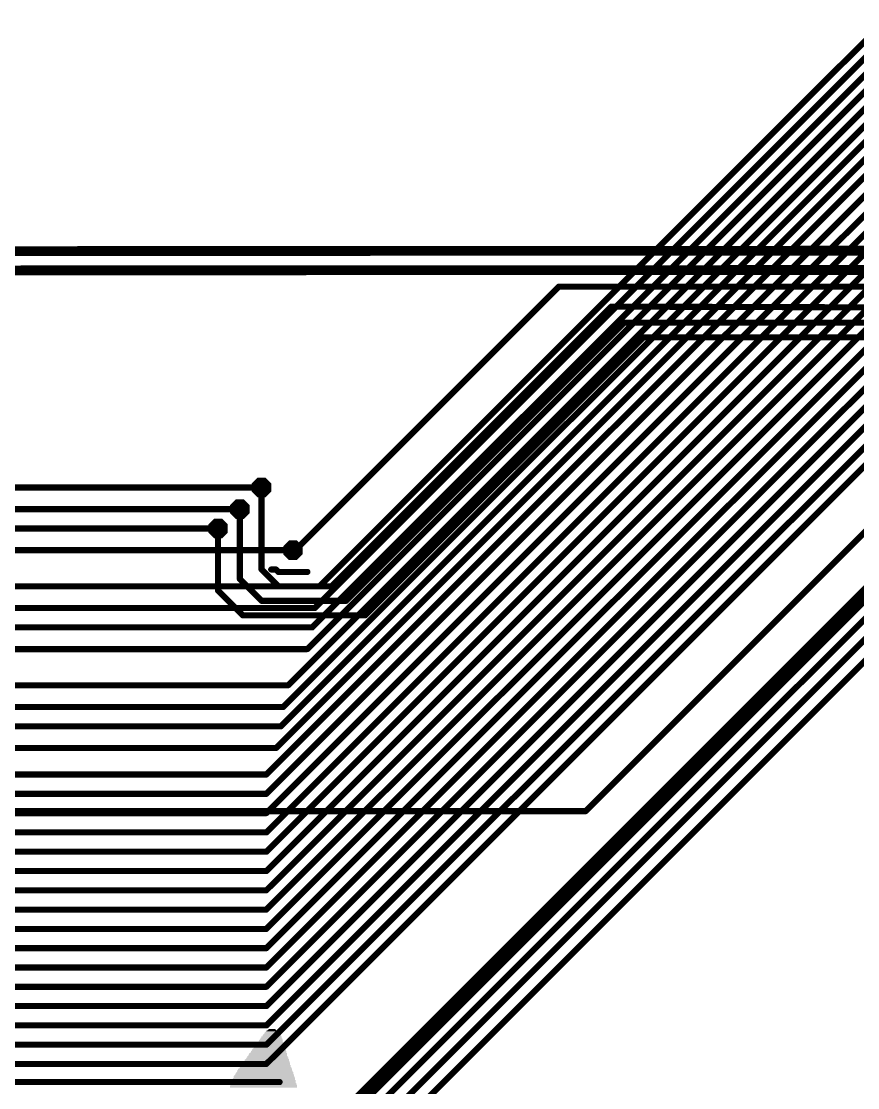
# Model space of a CAD drawing. Extents: x -31 to 165, y 0 to 136.
# Drawn here: x 64.99 to 99.66, y 39.72 to 83.93 of the extents above; entities that cross this region are included whole.
import ezdxf

# ---------------------------------------------------------------- set-up
doc = ezdxf.new("R2010")
doc.units = 0
for name, color, linetype in [('1', 12, 'CONTINUOUS'), ('16', 132, 'CONTINUOUS'), ('18', 3, 'CONTINUOUS'), ('21', 40, 'CONTINUOUS')]:
    doc.layers.add(name, color=color, linetype=linetype)

# ---------------------------------------------------------------- blocks, each defined once
blk = doc.blocks.new('RECT')
blk.add_solid([(-0.5, -0.5), (0.5, -0.5), (-0.5, 0.5), (0.5, 0.5)])
blk = doc.blocks.new('OCTAGONV')
at = {"const_width": 0.5}
blk.add_lwpolyline([(-0.25, -0.1036), (-0.25, 0.1036), (-0.1036, 0.25), (0.1036, 0.25), (0.25, 0.1036), (0.25, -0.1036), (0.1036, -0.25), (-0.1036, -0.25), (-0.25, -0.1036), (-0.25, 0.1036)], dxfattribs=at)

msp = doc.modelspace()

# ---------------------------------------------------------------- linework, layer by layer
at = {"layer": '1', "const_width": 0.254}
for points in [[(77.3492, 60.501), (100.6492, 83.801)], [(77.1492, 59.601), (100.2492, 82.701)], [(77.0492, 58.801), (100.3492, 82.101)], [(76.8492, 57.901), (100.5492, 81.601)], [(100.6792, 81.031), (76.0492, 56.401)], [(100.8792, 80.531), (75.8492, 55.501)], [(101.0792, 80.031), (75.7492, 54.701)], [(75.5492, 53.801), (101.2792, 79.531)], [(75.1492, 52.701), (101.4792, 79.031)], [(75.1492, 51.901), (101.7792, 78.531)], [(75.1492, 51.101), (102.0792, 78.031)], [(75.1492, 50.301), (102.3792, 77.531)], [(75.1492, 49.501), (102.6792, 77.031)], [(75.1492, 48.701), (102.9792, 76.531)], [(75.1492, 47.901), (103.2792, 76.031)], [(75.1492, 47.101), (103.5792, 75.531)], [(75.1492, 46.301), (103.8792, 75.031)], [(75.1492, 45.501), (104.1792, 74.531)], [(75.1492, 44.701), (104.4792, 74.031)], [(75.1492, 43.901), (104.7792, 73.531)], [(75.1492, 43.101), (105.0792, 73.031)], [(75.1492, 42.301), (105.3792, 72.531)], [(75.1492, 41.501), (105.7062, 72.031)], [(75.1492, 40.701), (105.9792, 71.531)], [(74.9492, 64.601), (47.7992, 64.601)], [(104.0292, 64.131), (78.0992, 38.201)], [(74.0492, 63.701), (47.7992, 63.701)], [(104.5292, 63.731), (78.1992, 37.401)], [(104.7672, 63.119), (78.0492, 36.401)], [(73.1492, 62.901), (47.7992, 62.901)], [(105.1592, 62.611), (77.3902, 34.842)], [(76.2492, 62.001), (47.7992, 62.001)], [(75.5492, 61.201), (75.3492, 61.201)], [(75.6492, 61.101), (75.5492, 61.201)], [(75.6492, 61.101), (76.8492, 61.101)], [(77.3492, 60.501), (47.7992, 60.501)], [(77.1492, 59.601), (47.7992, 59.601)], [(77.0492, 58.801), (47.7992, 58.801)], [(76.8492, 57.901), (47.7992, 57.901)], [(76.0492, 56.401), (47.7992, 56.401)], [(75.8492, 55.501), (47.7992, 55.501)], [(75.7492, 54.701), (47.7992, 54.701)], [(75.5492, 53.801), (47.7992, 53.801)], [(75.1492, 52.701), (44.7492, 52.701)], [(75.1492, 51.901), (45.7492, 51.901)], [(75.1492, 51.101), (46.6492, 51.101)], [(75.1492, 50.301), (47.5492, 50.301)], [(75.1492, 49.501), (48.4492, 49.501)], [(75.1492, 48.701), (49.3492, 48.701)], [(75.1492, 47.901), (50.2492, 47.901)], [(75.1492, 47.101), (51.1492, 47.101)], [(75.1492, 46.301), (45.3492, 46.301)], [(75.1492, 45.501), (46.2492, 45.501)], [(75.1492, 44.701), (47.1492, 44.701)], [(75.1492, 43.901), (48.0492, 43.901)], [(75.1492, 43.101), (48.9492, 43.101)], [(75.1492, 42.301), (49.8492, 42.301)], [(75.1492, 41.501), (50.7492, 41.501)], [(75.1492, 40.701), (51.6492, 40.701)], [(50.5992, 39.951), (75.6992, 39.951)]]:
    msp.add_lwpolyline(points, dxfattribs=at)
at = {"layer": '1', "const_width": 0.127}
for points in [[(74.9492, 64.5375, 1), (74.9492, 64.6645)], [(74.0492, 63.6375, 1), (74.0492, 63.7645)], [(73.1492, 62.8375, 1), (73.1492, 62.9645)], [(76.2492, 61.9375, 1), (76.2492, 62.0645)], [(75.3492, 61.2645, 1), (75.3492, 61.1375)], [(75.5941, 61.2459, 1), (75.5043, 61.1561)], [(75.5492, 61.1375, 1), (75.5492, 61.2645)], [(75.6492, 61.1645, 1), (75.6492, 61.0375)], [(75.6043, 61.0561, 1), (75.6941, 61.1459)], [(76.8492, 61.0375, 1), (76.8492, 61.1645)], [(77.3043, 60.5459, 1), (77.3941, 60.4561)], [(77.3492, 60.4375, 1), (77.3492, 60.5645)], [(77.1043, 59.6459, 1), (77.1941, 59.5561)], [(77.1492, 59.5375, 1), (77.1492, 59.6645)], [(77.0043, 58.8459, 1), (77.0941, 58.7561)], [(77.0492, 58.7375, 1), (77.0492, 58.8645)], [(76.8043, 57.9459, 1), (76.8941, 57.8561)], [(76.8492, 57.8375, 1), (76.8492, 57.9645)], [(76.0043, 56.4459, 1), (76.0941, 56.3561)], [(76.0492, 56.3375, 1), (76.0492, 56.4645)], [(75.8043, 55.5459, 1), (75.8941, 55.4561)], [(75.8492, 55.4375, 1), (75.8492, 55.5645)], [(75.7492, 54.6375, 1), (75.7492, 54.7645)], [(75.7043, 54.7459, 1), (75.7941, 54.6561)], [(75.5043, 53.8459, 1), (75.5941, 53.7561)], [(75.5492, 53.7375, 1), (75.5492, 53.8645)], [(75.1043, 52.7459, 1), (75.1941, 52.6561)], [(75.1492, 52.6375, 1), (75.1492, 52.7645)], [(75.1043, 51.9459, 1), (75.1941, 51.8561)], [(75.1492, 51.8375, 1), (75.1492, 51.9645)], [(75.1043, 51.1459, 1), (75.1941, 51.0561)], [(75.1492, 51.0375, 1), (75.1492, 51.1645)], [(75.1043, 50.3459, 1), (75.1941, 50.2561)], [(75.1492, 50.2375, 1), (75.1492, 50.3645)], [(75.1043, 49.5459, 1), (75.1941, 49.4561)], [(75.1492, 49.4375, 1), (75.1492, 49.5645)], [(75.1043, 48.7459, 1), (75.1941, 48.6561)], [(75.1492, 48.6375, 1), (75.1492, 48.7645)], [(75.1043, 47.9459, 1), (75.1941, 47.8561)], [(75.1492, 47.8375, 1), (75.1492, 47.9645)], [(75.1043, 47.1459, 1), (75.1941, 47.0561)], [(75.1492, 47.0375, 1), (75.1492, 47.1645)], [(75.1492, 46.2375, 1), (75.1492, 46.3645)], [(75.1043, 46.3459, 1), (75.1941, 46.2561)], [(75.1043, 45.5459, 1), (75.1941, 45.4561)], [(75.1492, 45.4375, 1), (75.1492, 45.5645)], [(75.1043, 44.7459, 1), (75.1941, 44.6561)], [(75.1492, 44.6375, 1), (75.1492, 44.7645)], [(75.1043, 43.9459, 1), (75.1941, 43.8561)], [(75.1492, 43.8375, 1), (75.1492, 43.9645)], [(75.1043, 43.1459, 1), (75.1941, 43.0561)], [(75.1492, 43.0375, 1), (75.1492, 43.1645)], [(75.1043, 42.3459, 1), (75.1941, 42.2561)], [(75.1492, 42.2375, 1), (75.1492, 42.3645)], [(75.1043, 41.5459, 1), (75.1941, 41.4561)], [(75.1492, 41.4375, 1), (75.1492, 41.5645)], [(75.1043, 40.7459, 1), (75.1941, 40.6561)], [(75.1492, 40.6375, 1), (75.1492, 40.7645)], [(75.6992, 39.8875, 1), (75.6992, 40.0145)]]:
    msp.add_lwpolyline(points, format="xyb", dxfattribs=at)
at = {"layer": '16'}
for points, const_width in [([(62.5992, 74.401), (127.2572, 74.431)], 0.4064), ([(63.5992, 73.601), (126.6572, 73.631)], 0.4064), ([(76.2492, 61.901), (87.2792, 72.931)], 0.254), ([(87.2792, 72.931), (114.4572, 72.931)], 0.254), ([(77.8492, 60.501), (89.4492, 72.101)], 0.254), ([(89.4492, 72.101), (113.0572, 72.031)], 0.254), ([(78.4492, 59.901), (89.9792, 71.431)], 0.254), ([(89.9792, 71.431), (112.1051, 71.431)], 0.254), ([(79.2492, 59.301), (90.7792, 70.831)], 0.254), ([(90.7792, 70.831), (111.5572, 70.831)], 0.254), ([(74.9492, 64.601), (74.9492, 61.201)], 0.254), ([(88.3792, 51.181), (101.1992, 64.001)], 0.254), ([(74.0492, 63.701), (74.0492, 60.8065)], 0.254), ([(73.1492, 62.901), (73.1492, 60.3208)], 0.254), ([(78.8992, 39.101), (102.5592, 62.761)], 0.6096), ([(76.2492, 62.001), (76.2492, 61.901)], 0.254), ([(74.9492, 61.201), (75.6492, 60.501)], 0.254), ([(74.0492, 60.8065), (74.9547, 59.901)], 0.254), ([(75.6492, 60.501), (77.8492, 60.501)], 0.254), ([(73.1492, 60.3208), (74.169, 59.301)], 0.254), ([(74.9547, 59.901), (78.4492, 59.901)], 0.254), ([(74.169, 59.301), (79.2492, 59.301)], 0.254), ([(48.5445, 51.181), (88.3792, 51.181)], 0.254)]:
    msp.add_lwpolyline(points, dxfattribs=dict(at, const_width=const_width))
at = {"layer": '16', "const_width": 0.127}
for points in [[(87.2792, 72.9945, 1), (87.2792, 72.8675)], [(87.3241, 72.8861, 1), (87.2343, 72.9759)], [(89.4494, 72.1645, 1), (89.449, 72.0375)], [(89.4941, 72.0561, 1), (89.4043, 72.1459)], [(89.9792, 71.4945, 1), (89.9792, 71.3675)], [(90.0241, 71.3861, 1), (89.9343, 71.4759)], [(90.7792, 70.8945, 1), (90.7792, 70.7675)], [(90.8241, 70.7861, 1), (90.7343, 70.8759)], [(75.0127, 64.601, 1), (74.8857, 64.601)], [(74.1127, 63.701, 1), (73.9857, 63.701)], [(73.2127, 62.901, 1), (73.0857, 62.901)], [(76.3127, 62.001, 1), (76.1857, 62.001)], [(76.2043, 61.9459, 1), (76.2941, 61.8561)], [(76.1857, 61.901, 1), (76.3127, 61.901)], [(74.9941, 61.2459, 1), (74.9043, 61.1561)], [(74.8857, 61.201, 1), (75.0127, 61.201)], [(74.0941, 60.8514, 1), (74.0043, 60.7616)], [(73.9857, 60.8065, 1), (74.1127, 60.8065)], [(75.6492, 60.5645, 1), (75.6492, 60.4375)], [(75.6043, 60.4561, 1), (75.6941, 60.5459)], [(77.8043, 60.5459, 1), (77.8941, 60.4561)], [(77.8492, 60.4375, 1), (77.8492, 60.5645)], [(73.1941, 60.3657, 1), (73.1043, 60.2759)], [(73.0857, 60.3208, 1), (73.2127, 60.3208)], [(74.9547, 59.9645, 1), (74.9547, 59.8375)], [(74.9098, 59.8561, 1), (74.9996, 59.9459)], [(78.4043, 59.9459, 1), (78.4941, 59.8561)], [(78.4492, 59.8375, 1), (78.4492, 59.9645)], [(74.169, 59.3645, 1), (74.169, 59.2375)], [(74.1241, 59.2561, 1), (74.2139, 59.3459)], [(79.2043, 59.3459, 1), (79.2941, 59.2561)], [(79.2492, 59.2375, 1), (79.2492, 59.3645)], [(88.3343, 51.2259, 1), (88.4241, 51.1361)], [(88.3792, 51.1175, 1), (88.3792, 51.2445)]]:
    msp.add_lwpolyline(points, format="xyb", dxfattribs=at)

# ---------------------------------------------------------------- block references
at = {"layer": '18', "xscale": 0.8064, "yscale": 0.8064}
for p in [(74.9492, 64.601), (74.9492, 64.601), (74.0492, 63.701), (74.0492, 63.701), (73.1492, 62.901), (73.1492, 62.901), (76.2492, 62.001), (76.2492, 62.001)]:
    msp.add_blockref('OCTAGONV', p, dxfattribs=at)
at = {"layer": '21', "yscale": 0.0254}
for p, xscale in [((75.3864, 42.0116), 0.5842), ((75.3991, 42.037), 0.5588), ((75.3991, 42.0624), 0.508), ((75.3991, 42.0878), 0.4572), ((75.3864, 42.1132), 0.3302), ((75.3864, 42.1386), 0.2794), ((75.2975, 41.5544), 1.1176), ((75.3229, 41.6052), 1.0668), ((75.3229, 41.5798), 1.0668), ((75.3229, 41.6306), 1.016), ((75.3356, 41.6814), 0.9906), ((75.3356, 41.656), 0.9906), ((75.3483, 41.7068), 0.9652), ((75.3483, 41.7322), 0.9144), ((75.3483, 41.783), 0.8636), ((75.361, 41.7576), 0.889), ((75.361, 41.8338), 0.8382), ((75.361, 41.8084), 0.8382), ((75.3737, 41.8846), 0.762), ((75.3737, 41.8592), 0.762), ((75.3737, 41.9354), 0.7112), ((75.3864, 41.91), 0.7366), ((75.3864, 41.9862), 0.635), ((75.3864, 41.9608), 0.635), ((75.2213, 41.1226), 1.5748), ((75.234, 41.148), 1.5494), ((75.234, 41.1734), 1.4986), ((75.2467, 41.2242), 1.4732), ((75.2467, 41.1988), 1.4732), ((75.2467, 41.2496), 1.4224), ((75.2467, 41.3004), 1.3716), ((75.2594, 41.275), 1.397), ((75.2594, 41.3258), 1.3462), ((75.2721, 41.3512), 1.3208), ((75.2721, 41.402), 1.27), ((75.2848, 41.3766), 1.2954), ((75.2848, 41.4528), 1.2446), ((75.2848, 41.4274), 1.2446), ((75.2975, 41.5036), 1.1684), ((75.2975, 41.4782), 1.1684), ((75.3102, 41.529), 1.143), ((75.1324, 40.6908), 2.0066), ((75.1324, 40.6654), 2.0066), ((75.1451, 40.7162), 1.9812), ((75.1578, 40.7416), 1.9558), ((75.1578, 40.7924), 1.905), ((75.1578, 40.767), 1.905), ((75.1578, 40.8178), 1.8542), ((75.1705, 40.8686), 1.8288), ((75.1705, 40.8432), 1.8288), ((75.1832, 40.894), 1.8034), ((75.1832, 40.9194), 1.7526), ((75.1959, 40.9702), 1.7272), ((75.1959, 40.9448), 1.7272), ((75.1959, 41.021), 1.6764), ((75.1959, 40.9956), 1.6764), ((75.2086, 41.0718), 1.6002), ((75.2086, 41.0464), 1.6002), ((75.2213, 41.0972), 1.5748), ((75.0562, 40.2336), 2.4638), ((75.0689, 40.259), 2.4384), ((75.0689, 40.3098), 2.3876), ((75.0689, 40.2844), 2.3876), ((75.0816, 40.3606), 2.3622), ((75.0816, 40.3352), 2.3622), ((75.0816, 40.386), 2.3114), ((75.0816, 40.4368), 2.2606), ((75.0943, 40.4114), 2.286), ((75.0943, 40.4876), 2.2352), ((75.0943, 40.4622), 2.2352), ((75.107, 40.5384), 2.159), ((75.1197, 40.513), 2.1844), ((75.107, 40.5892), 2.1082), ((75.1197, 40.5638), 2.1336), ((75.1324, 40.64), 2.0574), ((75.1324, 40.6146), 2.0574), ((75.0308, 39.8018), 2.7686), ((75.0308, 39.7764), 2.7686), ((75.0308, 39.9034), 2.7178), ((75.0308, 39.878), 2.7178), ((75.0308, 39.8526), 2.7178), ((75.0435, 39.8272), 2.7432), ((75.0308, 39.9542), 2.667), ((75.0308, 39.9288), 2.667), ((75.0435, 40.0304), 2.6416), ((75.0435, 40.005), 2.6416), ((75.0435, 39.9796), 2.6416), ((75.0435, 40.0812), 2.5908), ((75.0435, 40.0558), 2.5908), ((75.0562, 40.1066), 2.5654), ((75.0562, 40.1828), 2.5146), ((75.0562, 40.1574), 2.5146), ((75.0689, 40.132), 2.54), ((75.0562, 40.2082), 2.4638), ((75.0308, 39.751), 2.7686), ((75.0308, 39.7256), 2.7686)]:
    msp.add_blockref('RECT', p, dxfattribs=dict(at, xscale=xscale))

doc.saveas('drawing.dxf')
